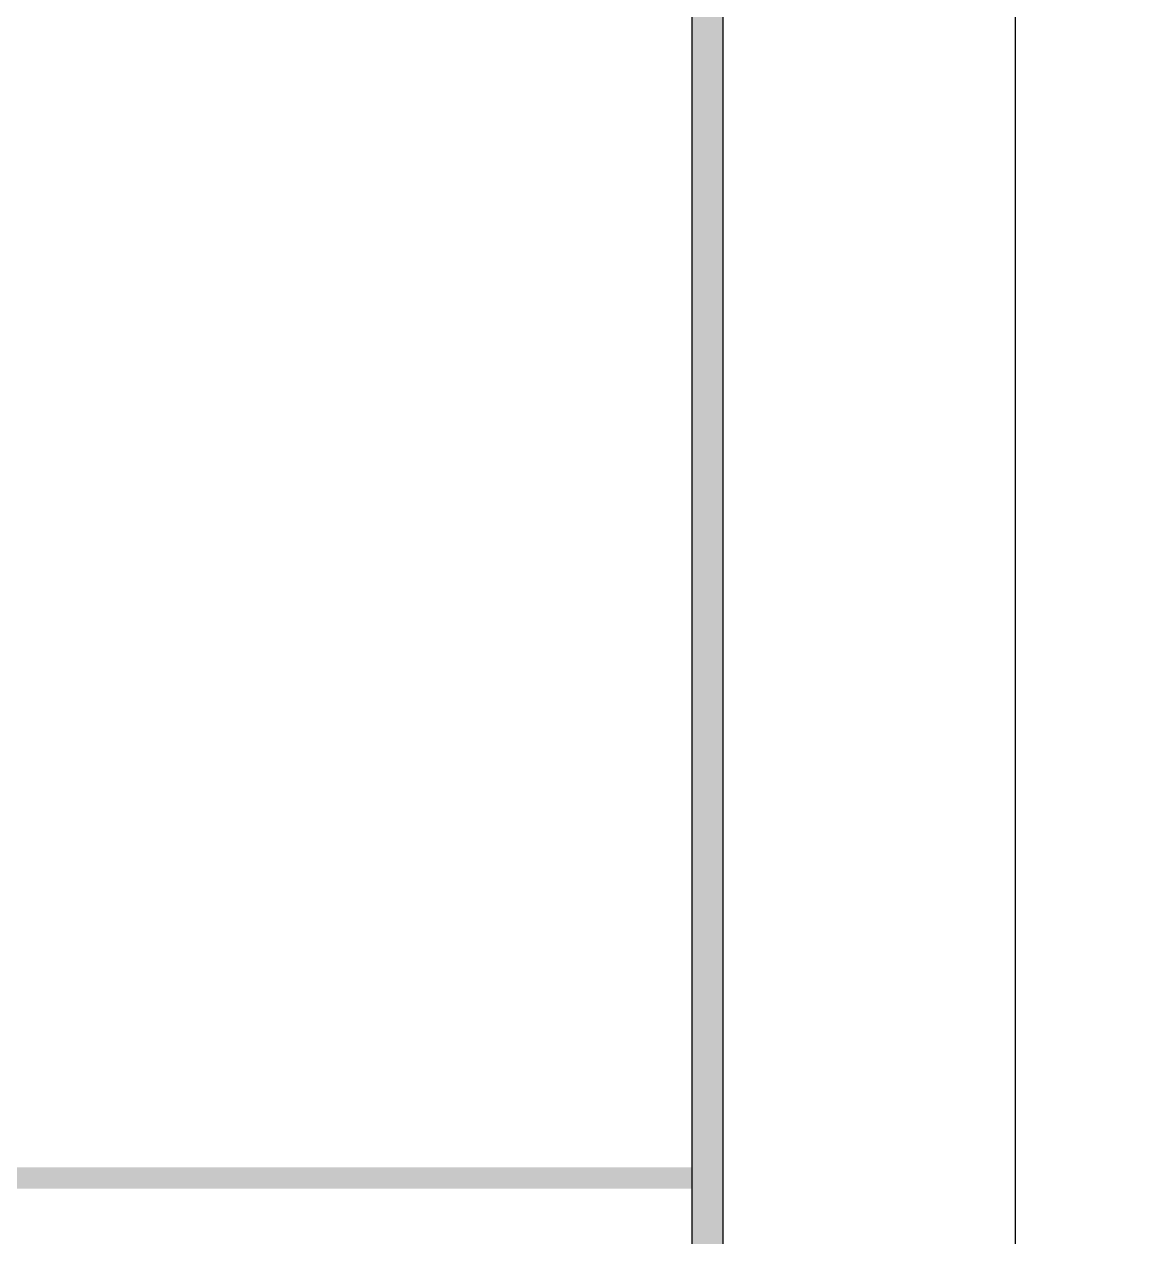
# Model space of a CAD drawing. Extents: x 0 to 79700, y -68 to 28499.
# Drawn here: x 18504 to 20154, y 24872 to 26686 of the extents above; entities that cross this region are included whole.
import ezdxf

# ---------------------------------------------------------------- set-up
doc = ezdxf.new("R2010")
doc.units = 0
doc.header["$LTSCALE"] = 50
doc.header["$MEASUREMENT"] = 0
doc.layers.add('FU', color=4, linetype='CONTINUOUS')
doc.layers.add('SHT', color=7, linetype='CONTINUOUS')

msp = doc.modelspace()

# ---------------------------------------------------------------- linework, layer by layer
at = {"layer": 'FU'}
msp.add_lwpolyline([(19986, 28499.08086), (41869.50283, 28499.08086), (41869.50283, 14211.93459), (19986, 14211.93459)], close=True, dxfattribs=at)
at = {"layer": 'SHT'}
for p, q in [((19548.16156, 28134.07541), (19548.16156, 14614.99384)), ((19548.16156, 28134.07541), (19548.16156, 14614.99384)), ((19501.80082, 28087.71467), (19501.80082, 14661.35458)), ((19501.80082, 28087.71467), (19501.80082, 14661.35458))]:
    msp.add_line(p, q, dxfattribs=at)
msp.add_lwpolyline([(0, 14249.54043), (19986, 14249.54043), (19986, 28499.08086), (0, 28499.08086)], close=True, dxfattribs=at)
for points in [[(19548.16156, 14614.99384), (19501.80082, 14614.99384), (19548.16156, 28087.71467), (19501.80082, 28087.71467)], [(461.88159, 24976.14843), (19501.80082, 24976.14843), (461.88159, 24944.20588), (19501.80082, 24944.20588)]]:
    msp.add_solid(points, dxfattribs=at)

doc.saveas('drawing.dxf')
